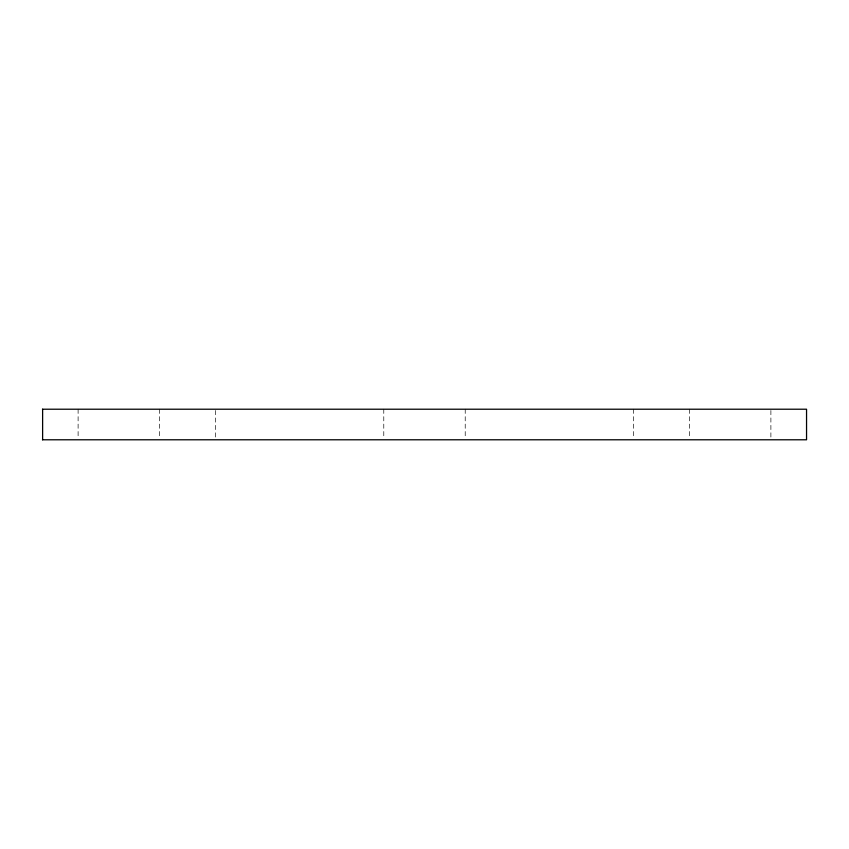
<?xml version="1.0" encoding="UTF-8"?>
<svg xmlns="http://www.w3.org/2000/svg" width="849" height="849" viewBox="0 0 849 849"><rect width="100%" height="100%" fill="white"/><g stroke="black" fill="none" stroke-linecap="round" stroke-linejoin="round"><path stroke-width="0.64" stroke-dasharray="4.25 3.18" d="M770.892 410.492L770.892 438.509M689.388 409.218L689.388 438.509M633.354 409.218L633.354 438.509M465.22 409.218L465.22 438.509M383.78 409.218L383.78 438.509M215.646 410.492L215.646 438.509M159.463 409.218L159.463 438.509M78.108 409.218L78.108 438.509"/><path stroke-width="1.27" d="M42.45 409.218L806.55 409.218L806.55 439.782L42.45 439.782M42.62 409.218L42.62 439.782"/></g></svg>
